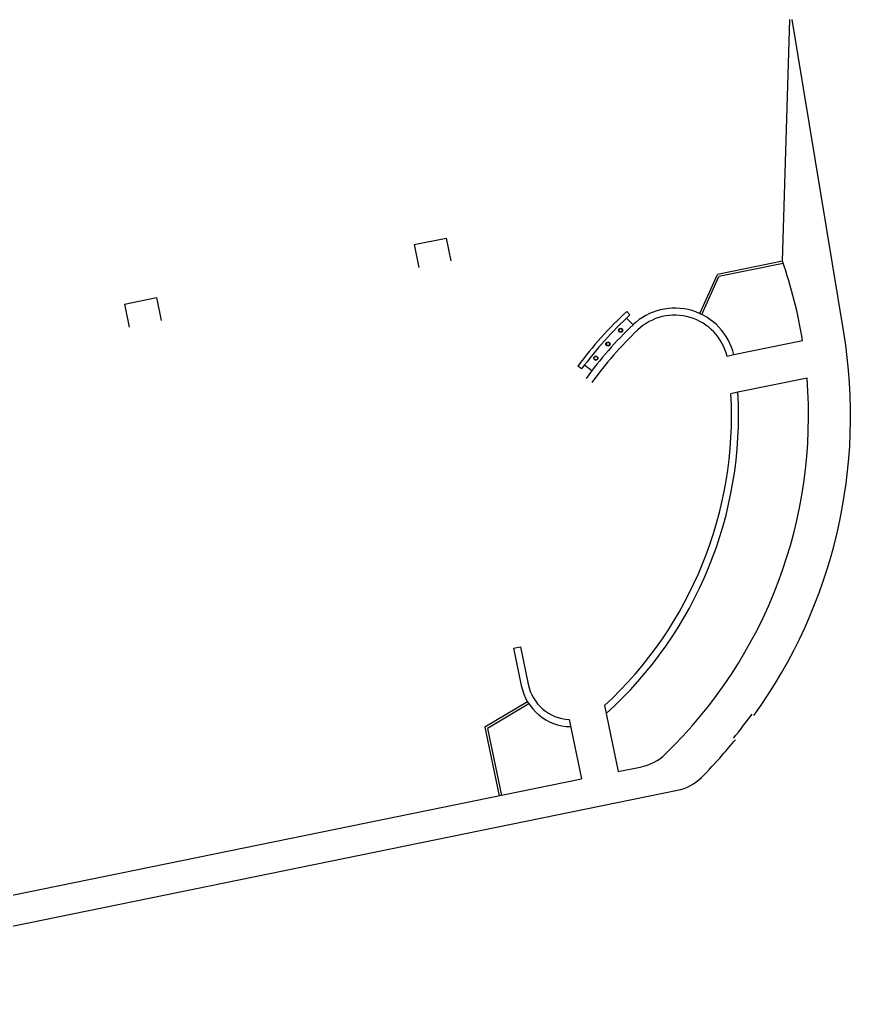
# Model space of a CAD drawing. Header units: inches. Extents: x 69196038 to 69200311, y 27680659 to 27683380.
# Drawn here: x 69198175 to 69200311, y 27680885 to 27683380 of the extents above; entities that cross this region are included whole.
import ezdxf

# ---------------------------------------------------------------- set-up
doc = ezdxf.new("R2010")
doc.units = ezdxf.units.IN
doc.header["$MEASUREMENT"] = 0
doc.layers.add('A-SITE', color=3, linetype='CONTINUOUS')

msp = doc.modelspace()

# ---------------------------------------------------------------- linework, layer by layer
at = {"layer": 'A-SITE', "linetype": 'Continuous'}
for p, q in [((69200136.4, 27682758.2), (69200155.5, 27683379.9)), ((69200293.8, 27682575.1), (69200161.5, 27683379.5)), ((69199189.7, 27682800.7), (69199272, 27682817.6)), ((69199189.7, 27682800.7), (69199201.8, 27682741.9)), ((69199272, 27682817.6), (69199284, 27682758.9)), ((69200136.4, 27682758.2), (69199968.9, 27682723.7)), ((69200138.3, 27682752.4), (69199973.1, 27682718.4)), ((69199923.7, 27682623.7), (69199968.9, 27682723.7)), ((69199929.2, 27682621.2), (69199973.1, 27682718.4)), ((69198445.3, 27682647.5), (69198527.6, 27682664.5)), ((69198445.3, 27682647.5), (69198457.4, 27682588.8)), ((69198527.6, 27682664.5), (69198539.6, 27682605.7)), ((69199744.3, 27682620.2), (69199736.1, 27682628.9)), ((69199752.1, 27682594.5), (69199735.6, 27682611.9)), ((69200187.9, 27682553.3), (69200011.4, 27682517)), ((69200011.4, 27682517), (69199993.8, 27682513.4)), ((69199619.9, 27682481.1), (69199610.3, 27682488.3)), ((69199646.2, 27682476.2), (69199627.1, 27682490.7)), ((69200199.5, 27682457.7), (69200021.6, 27682421.1)), ((69200021.6, 27682421.1), (69200003.8, 27682417.4)), ((69199445.1, 27681762.9), (69199462.7, 27681766.5)), ((69199445.1, 27681762.9), (69199464.9, 27681666.7)), ((69199462.7, 27681766.5), (69199482.5, 27681670.3)), ((69199481, 27681625.4), (69199371.5, 27681559.7)), ((69199484.1, 27681620.2), (69199378.3, 27681556.8)), ((69199678.6, 27681615.3), (69199713.5, 27681445.9)), ((69199588, 27681579.4), (69199619.4, 27681426.7)), ((69199371.5, 27681559.7), (69199407.8, 27681383.4)), ((69199378.3, 27681556.8), (69199413.7, 27681384.6)), ((69199713.5, 27681445.9), (69199774.6, 27681458.4)), ((69197343.5, 27680961.6), (69199619.4, 27681426.7)), ((69197359.1, 27680885.2), (69199866.8, 27681397.6))]:
    msp.add_line(p, q, dxfattribs=at)
for centre, radius in [((69199720.5, 27682580.4), 5.38), ((69199720.5, 27682580.4), 4.38), ((69199687.6, 27682545.4), 5.38), ((69199687.6, 27682545.4), 4.38), ((69199656.5, 27682508.8), 5.38), ((69199656.5, 27682508.8), 4.38)]:
    msp.add_circle(centre, radius, dxfattribs=at)
for centre, radius, start, end in [((69198991.3, 27682360.8), 1212, 9.1397, 19.1374), ((69200412, 27681897.3), 996, 132.7375, 143.6035), ((69199859.5, 27682481.5), 156, 13.3726, 133.5422), ((69200412, 27681897.3), 984, 132.7288, 143.612), ((69199859.5, 27682481.5), 138, 13.3726, 133.5422), ((69200412, 27681897.3), 960, 133.4269, 144.3457), ((69200412, 27681897.3), 942, 133.428, 144.3458), ((69198991.3, 27682360.8), 1320, 324.2758, 9.3434), ((69198991.3, 27682360.8), 1212, 314.0495, 4.5844), ((69198991.3, 27682360.8), 1014, 312.6734, 3.1999), ((69198991.3, 27682360.8), 1032, 312.0738, 3.348), ((69199594.2, 27681693.3), 132, 191.6282, 268.9366), ((69199594.2, 27681693.3), 114, 191.6281, 266.8909), ((69198991.3, 27682360.8), 1314, 320.87, 324.2758), ((69198991.3, 27682360.8), 1320, 318.6003, 320.8701), ((69199750.6, 27681576), 120, 281.5496, 314.0495), ((69198991.3, 27682360.8), 1320, 315.1945, 318.6003), ((69199842.7, 27681515.2), 120, 281.5498, 315.1945)]:
    msp.add_arc(centre, radius, start, end, dxfattribs=at)

doc.saveas('drawing.dxf')
